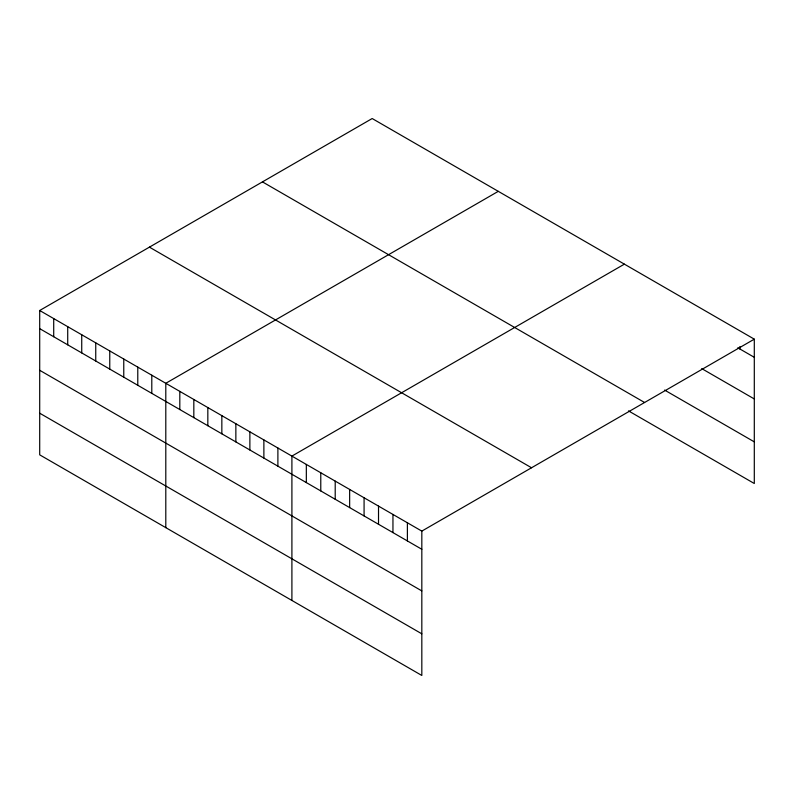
<?xml version="1.0" encoding="UTF-8"?>
<svg xmlns="http://www.w3.org/2000/svg" width="794" height="794" viewBox="0 0 794 794"><rect width="100%" height="100%" fill="white"/><g stroke="black" fill="none" stroke-linecap="round" stroke-linejoin="round"><path stroke-width="1.19" d="M39.7 310.494L421.822 531.107L421.822 675.466L39.7 454.843L39.7 310.494L372.178 118.534L754.3 339.157L754.3 483.506L628.501 410.885M498.275 191.344L165.797 383.294L165.797 527.653M624.382 264.144L291.904 456.093L291.904 600.453M421.822 531.107L754.3 339.157M737.805 347.782L754.3 357.31M701.717 368.595L754.3 398.955M664.588 390.072L754.3 441.861M262.457 181.886L644.579 402.498M149.421 247.142L531.543 467.765M39.7 328.647L421.822 549.269M39.7 370.292L421.822 590.915M39.7 413.198L421.822 633.82M739.869 346.551L739.869 348.973M407.391 522.77L407.391 540.932M392.951 514.443L392.951 532.595M378.52 506.106L378.52 524.258M364.079 497.769L364.079 515.931M349.648 489.432L349.648 507.594M335.207 481.104L335.207 499.257M320.776 472.767L320.776 490.92M306.335 464.43L306.335 482.593M277.89 448.005L277.89 466.167M263.876 439.916L263.876 458.078M249.872 431.827L249.872 449.99M235.858 423.738L235.858 441.901M221.844 415.649L221.844 433.812M207.83 407.56L207.83 425.723M193.825 399.471L193.825 417.634M179.811 391.382L179.811 409.545M151.793 375.205L151.793 393.358M137.779 367.116L137.779 385.269M123.765 359.027L123.765 377.18M109.761 350.938L109.761 369.091M95.746 342.849L95.746 361.002M81.732 334.76L81.732 352.913M67.718 326.671L67.718 344.824M53.714 318.583L53.714 336.735"/></g></svg>
